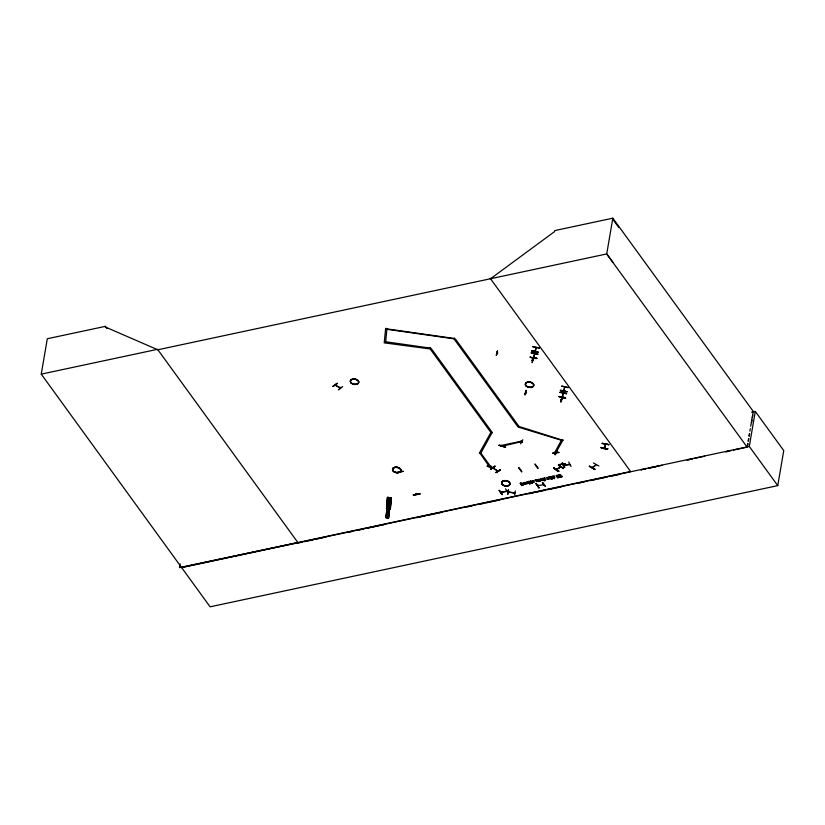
<?xml version="1.0" encoding="UTF-8"?>
<svg xmlns="http://www.w3.org/2000/svg" width="825" height="825" viewBox="0 0 825 825"><rect width="100%" height="100%" fill="white"/><g stroke="black" fill="none" stroke-linecap="round" stroke-linejoin="round"><path stroke-width="1.24" d="M416.367 494.299L416.109 493.536M556.071 475.448L557.607 477.933L558.216 477.809L558.288 475.499M556.462 475.365L557.793 477.551L557.875 475.066M533.363 357.813L533.816 356.978M534.703 353.781L533.651 357.782M535.353 350.79C534.713 354.142 536.745 345.85 535.868 347.995M562.475 397L562.258 396.495M564.537 387.41L565.063 386.688M564.981 387.193L565.032 386.647M501.497 492.494L501.548 491.917M506.973 491.308L500.981 492.556M558.927 464.743L565.3 463.681M565.269 463.97L558.958 464.516M387.42 497.454L386.523 508.984L387.399 497.434L391.308 497.97L390.318 509.499L391.071 497.733L390.132 509.334L389.183 509.324L390.132 497.826L389.204 509.345M386.017 517.677L386.801 509.86L389.204 510.335L388.575 518.018L385.987 517.657L386.77 509.933M386.791 509.922L387.399 510.087L386.76 517.77L386.956 510.025M387.688 497.362L387.007 509.015L386.492 508.963M388.369 497.465L387.173 509.066L388.059 497.527M387.142 509.056L387.657 509.108L388.358 497.351L387.843 497.506M387.647 509.118L388.358 497.351M388.709 510.273C386.585 521.348 390.091 519.812 388.42 510.242L387.791 517.914L388.451 517.729M388.142 517.966L388.616 510.118M388.286 517.987L388.853 510.293M391.091 497.836L390.411 497.64L389.472 509.252M389.854 509.438L390.772 497.908M389.926 509.438L391.019 497.826M555.617 453.038L563.073 439.9M537.591 485.688L538.333 485.193M543.283 484.78L543.087 484.254M543.809 484.657L537.663 485.677L538.312 485.708M492.195 432.424L480.686 453.389L479.438 452.997L490.875 432.465L492.051 432.218L431.681 349.161L384.213 342.849L385.657 328.267M492.113 432.857L490.875 432.465L430.506 349.418L430.66 348.15L428.165 347.799M563.001 440.344L519.007 426.463L517.832 426.711L454.297 339.292L454.451 338.033M507.818 494L508.448 489.792L507.901 493.783M507.849 494.082L508.54 489.576M508.994 491.659L508.839 491.999M514.305 492.855L514.893 493.144L508.169 492.071M515.316 490.947L514.635 494.887M751.565 412.211L755.277 411.427L783.75 450.594L777.758 485.626L210.097 606.818L41.25 374.137L47.303 338.745L105.404 326.339L106.92 328.422M105.404 326.339L105.291 326.999L157.802 349.779L606.726 253.935L612.913 262.319M180.149 563.908L179.51 567.621L297.887 542.541M337.043 383.347L333.135 386.172M335.888 384.77L335.672 385.419L335.662 384.852M335.878 384.708L335.579 385.368M333.083 386.471L337.353 383.254M338.415 389.4L338.662 389.864L342.674 386.523M340.405 388.276L339.91 387.41M339.869 387.977L340.055 387.307L340.55 388.183L340.642 387.668M339.817 387.925L340.209 387.348M386.966 328.453L385.595 342.592M386.884 329.278L455.472 339.044L519.007 426.463L518.585 427.206L561.413 440.261M385.677 341.767L430.66 348.15M386.492 513.872L388.74 514.171M386.368 515.347L388.627 515.646M386.42 514.645L388.678 514.955M386.265 516.646L388.523 516.945M386.306 516.12L388.565 516.429M397.114 472.488L403.177 471.219M413.407 495.237C426.772 492.185 417.78 495.144 413.294 494.722M415.903 493.577L416.171 493.969M490.823 466.28L489.565 466.971L479.511 452.564M497.527 350.903L496.433 355.028M480.686 453.389L480.758 452.44M497.753 352.976L496.97 353.172M494.938 466.146L490.679 469.033M491.174 466.249L490.978 466.981M493.948 467.981C481.831 464.217 487.781 467.198 494 467.734M490.607 469.229L494.897 466.146M499.032 445.366L505.55 447.202L499.156 445.139M496.176 472.725C504.457 466.63 498.867 471.787 495.928 472.282M521.678 441.623L501.445 446.366L500.93 445.118M499.331 490.359L502.373 494.577L499.311 490.39M505.457 488.833L508.509 493.01M506.395 491.422L506.251 490.916M530.186 356.864C529.815 358.669 541.447 359.102 534.641 357.782M531.248 352.729L537.931 354.131M538.436 352.079C536.147 353.451 525.731 349.192 536.209 351.625L531.754 350.728M532.816 346.582L539.498 347.944M525.092 394.546L526.103 390.648M526.237 390.411L525.143 394.536M525.731 392.71L526.463 392.483M531.991 360.473L532.641 360.628L532.022 359.948M532.135 362.598L533.29 358.411L532.187 362.309M533.383 357.421L533.569 356.843M534.6 353.822L533.352 357.72M534.971 351.058L534.93 351.667L536.229 347.645M535.116 350.842L535.054 351.213M520.585 443.84L522.823 439.715M521.606 442.056L521.101 440.818M514.222 492.515L514.274 493.072M518.801 467.486L521.802 471.642M520.606 469.353L520.709 469.497M520.183 483.388C522.38 481.831 525.618 485.564 521.782 485.585L520.235 483.099M520.792 483.553L521.637 483.409A1.186 0.742 9.7 0 1 522.39 483.522C524.968 484.945 520.307 486.43 520.843 483.264M528.629 483.202L528.175 483.584L527.34 482.068M528.588 483.502L527.433 481.563M530.093 483.646L529.64 484.017L528.021 481.439M529.495 482.821C532.135 483.976 529.495 480.604 528.402 481.357M528.588 481.944C531.176 480.841 529.856 485.131 528.639 481.645M532.527 483.12L532.073 483.502L530.454 480.913M532.476 483.419L530.867 480.831M535.126 464.289L538.117 468.445L535.002 464.032M533.61 480.707C526.732 481.872 538.849 483.44 532.28 481.449M533.703 481.387L533.393 482.264L532.434 481.656M533.589 480.717L532.228 481.738M536.477 466.496L536.126 466.032M537.89 480.965C535.033 483.007 537.158 479.655 535.064 480.047M537.56 480.872L536.415 481.171M536.467 480.284L536.518 479.995A1.031 0.639 9.7 0 0 535.941 479.995L535.012 480.336M536.25 483.378L538.756 487.915L539.137 487.554M538.467 479.511L538.282 479.263M539.076 481.522L538.003 481.491L538.158 480.913M538.725 481.047L539.426 481.181L538.56 480.82M540.313 478.809C542.479 479.799 540.262 482.182 539.571 480.511M540.158 479.593C537.601 479.212 541.076 481.264 540.21 479.304M539.519 480.8L540.705 480.614L540.705 479.985M542.561 478.717L541.344 478.892A1.042 0.65 9.7 0 0 541.056 479.273L541.819 480.315L543.366 480.346L541.54 479.48L542.788 479.036L542.613 478.428M544.974 480.47L544.521 480.841L542.912 478.263M544.366 477.943L543.995 479.222L543.314 478.17M543.19 484.399L543.644 484.502M544.933 480.758L544.046 478.933M545.964 479.511L544.479 479.026M544.428 479.325L544.892 477.83M565.568 397.784L560 396.65C571.56 398.547 562.299 398.857 558.907 396.371M559.958 392.236L566.641 393.597M567.146 391.586C563.093 392.535 554.648 388.678 566.033 391.359L560.474 390.235M543.953 479.418L545.459 479.614M568.178 387.657L561.526 386.09L568.219 387.502M545.253 486.358L542.633 482.367M547.862 479.098L547.387 479.48L546.862 477.417M548.738 478.479L547.233 477.335M561.382 400.115L560.732 399.455M547.81 479.397L547.357 477.737M560.897 401.816L562.289 398.021L560.948 402.095M548.687 478.768L548.398 477.087M562.279 396.351L562.072 397.32L563.124 393.226M552.647 453.09L558.989 452.265M550.574 478.521L548.769 477.005M563.011 393.638L563.093 393.04L563.3 393.608M547.305 478.026L549.141 479.108L548.842 477.417M563.826 390.349L563.64 391.174L564.64 387.059M564.022 390.637L563.877 391.225L564.053 390.4M564.785 386.533L564.568 387.41M551.347 478.356L550.894 478.737L549.739 476.798M551.296 478.655L550.151 476.716M556.05 452.688L555.782 453.224L554.678 452.337M555.277 454.771L557.432 450.904L554.967 454.379M555.978 452.822L555.4 452.09M551.781 478.912L551.11 478.727M552.709 478.613L552.255 478.995L551.523 478.057M552.368 478.139L553.059 478.273L551.44 477.232L551.925 476.355M551.729 479.212L551.791 477.995M552.049 476.891L552.214 476.272M553.874 467.6C552.894 468.311 558.659 472.271 558.845 471.023M553.688 475.953L554.348 477.737L553.451 477.706L552.616 476.19M557.153 450.543L554.916 454.668M552.564 476.479L554.225 478.768L553.678 477.654M553.627 477.943L554.957 477.737L554.091 475.87M556.39 469.662L556.792 468.889M561.825 439.508L554.606 452.781M558.401 465.218L563.63 468.487L558.453 464.918M558.236 475.798L559.897 477.448L558.35 474.963M562.413 476.51L561.052 477.19A1.145 0.712 9.7 0 1 560.412 477.067C560.165 475.272 560.959 475.386 558.938 474.983M560.99 467.012L560.35 466.795M561.897 463.805L561.959 464.382L562.124 463.774M562.382 462.846L564.651 467.146M563.372 468.631L558.473 465.135M558.886 475.282C563.104 473.086 559.082 478.706 562.155 476.159M564.3 464.887L564.217 464.743M564.651 467.404C560.474 458.679 562.021 465.506 564.702 467.115M568.734 462.031L571.065 466.537M569.333 464.65L569.157 464.104M490.514 278.747L554.555 231.608L554.73 230.588L612.831 218.182L606.726 253.935L747.151 447.15L733.404 450.089M594.99 469.105L594.722 469.569L589.442 466.094M592.68 467.631L592.577 467.105M598.919 466.001L593.402 462.949M601.178 447.325C600.518 448.357 608.056 449.893 607.85 448.687M602.178 443.489L608.912 444.623L602.24 443.242M604.673 448.253L604.756 447.501M747.357 445.912L747.78 443.448M748.203 440.983L748.626 438.518M749.048 436.054L749.471 433.589M749.884 431.124L750.307 428.66M750.729 426.185L753.256 411.397L612.831 218.182M747.471 446.067L747.904 443.582M748.327 441.107L748.749 438.622M749.172 436.147L749.595 433.661M751.503 422.503L751.926 420.018M752.348 417.532L752.771 415.058M777.758 485.626L749.286 446.449L755.277 411.427M530.145 357.112L536.817 358.504M531.651 351.233L538.333 352.564M531.702 351.007L538.395 352.327M558.855 396.65L565.538 397.97M560.423 390.514L567.095 391.875M601.064 447.841L607.798 448.965L601.116 447.645M569.879 464.558L563.63 465.352M595.557 465.063L592.453 467.466M592.412 467.888L596.155 464.918M563.372 393.329L562.341 397.361M564.692 387.09L563.929 391.143M605.364 444.201L604.343 448.274M604.612 448.274L605.643 444.252M487.544 465.97L493.958 468.022M496.341 355.235L497.444 351.11L496.382 355.317M531.919 360.453L532.641 360.412M524.762 394.721L525.855 390.596M525.092 394.824L526.195 390.699M560.639 399.96L561.278 400.115M335.558 385.378L335.125 385.058L340.323 388.245M492.742 467.992L497.939 471.178M552.595 453.296L558.938 452.554M543.139 484.574L543.706 484.481M558.762 471.292L553.802 467.847L558.731 471.323M505.55 447.181L499.063 445.273M555.266 452.595L555.875 452.801M502.043 494.629L499.053 490.452M535.868 483.728L539.065 487.781M536.157 483.636L539.086 487.853M563.516 465.187L569.642 464.351M333.042 386.389L337.26 383.47M589.37 466.352L594.938 469.394L589.401 466.29M560.907 467.053L556.514 469.631M508.179 491.906L514.779 492.938M490.627 469.332L494.866 466.342M495.938 472.56L500.218 469.693M387.1 510.056L386.42 517.718M508.808 492.174L508.293 492.092M521.72 441.849L522.431 442.076M497.558 353.482L497.042 353.399M526.268 392.989L525.618 392.834M500.888 492.391L506.808 491.112M560.649 466.888L556.225 469.549M525.484 484.192L525.03 484.296A1.073 0.67 9.7 0 1 524.318 484.203L523.349 483.079L524.246 482.491A1.073 0.67 9.7 0 1 524.947 482.584L525.876 483.863A1.062 0.66 9.7 0 1 525.484 484.192M41.25 374.137L157.544 349.315L298.217 542.994L302.002 542.19M500.858 445.552L521.018 441.251M479.511 453.131L480.686 452.873L490.741 466.713M544.314 478.242L544.851 478.129M532.383 481.955L533.651 481.676M551.471 478.345L550.966 476.933L551.873 476.644M181.675 567.352L630.609 471.508L490.184 278.293M181.624 567.641L749.286 446.449M304.518 541.643L313.345 539.767M315.862 539.23L325.947 537.075M347.366 532.496L352.409 531.424M358.71 530.083L363.753 529M366.279 528.464L383.914 524.7M416.687 517.698L425.504 515.821M428.031 515.285L441.891 512.325M467.094 506.942L472.137 505.859M478.438 504.518L483.481 503.436M485.997 502.899L499.868 499.94M528.856 493.752L533.888 492.68M536.415 492.143L545.232 490.256M547.759 489.72L561.619 486.76M579.263 482.996L584.306 481.913M590.607 480.573L595.65 479.49M598.166 478.954L606.994 477.077M609.51 476.53L619.596 474.385M645.934 468.755L640.932 469.827L645.944 468.775M662.176 465.29L648.429 468.229L658.453 466.125M687.163 459.958L692.165 458.886M694.671 458.349L704.663 456.225M725.907 451.688L730.909 450.615M687.225 460.03L692.227 458.968M726 451.811L728.496 451.285M397.052 472.684L403.147 471.415M413.273 495L419.347 493.742M518.605 467.775L521.751 471.941M545.521 486.544L542.407 482.419M388.101 497.558L386.76 508.87M335.27 384.955L340.498 388.142M492.834 467.827L498.001 470.993M540.684 480.325L538.643 479.882L539.993 479.366M538.24 479.552L537.312 479.933L538.003 481.491M538.395 479.81L537.766 479.995L538.508 481.109M560.814 399.826L561.278 399.929M387.606 498.444L390.978 498.898M387.193 503.456L390.576 503.91M387.1 504.622L390.472 505.075M387.018 505.663L390.4 506.117M386.925 506.828L390.308 507.282M386.863 507.612L390.246 508.066M386.77 508.778L390.142 509.231M386.739 510.644L388.988 510.953M385.584 328.711L454.379 338.467M527.288 482.357L526.226 482.491L527.103 483.811M532.785 346.778L539.467 348.15M531.217 352.925L537.89 354.286M534.631 357.823L536.858 358.277M559.928 392.422L566.61 393.793M602.198 443.386L608.881 444.757M527.113 482.12L525.793 482.316L526.701 483.904M522.287 442.19L521.761 442.045M536.518 480.037L537.096 480.666L536.363 481.46M548.79 477.716L550.12 478.902M612.666 219.203L618.853 227.587M529.444 483.12L530.042 483.935M523.803 483.027C525.071 485.843 526.144 481.872 523.803 483.027M502.6 484.914A4.249 2.65 9.7 0 0 509.747 484.729A4.249 2.65 9.7 0 0 504.91 480.758A4.249 2.65 9.7 0 0 502.6 484.914M502.642 484.688A4.249 2.65 9.7 0 0 509.788 484.502A4.249 2.65 9.7 0 0 504.952 480.532A4.249 2.65 9.7 0 0 502.642 484.688A4.228 2.64 9.7 0 0 509.767 484.492A4.228 2.64 9.7 0 0 504.962 480.542A4.228 2.64 9.7 0 0 502.652 484.677M526.381 386.306A4.249 2.65 9.7 0 0 533.517 386.121A4.249 2.65 9.7 0 0 528.691 382.161A4.249 2.65 9.7 0 0 526.381 386.306M526.422 386.079A4.249 2.65 9.7 0 0 533.558 385.894A4.249 2.65 9.7 0 0 528.732 381.934A4.249 2.65 9.7 0 0 526.422 386.079A4.228 2.64 9.7 0 0 533.548 385.894A4.228 2.64 9.7 0 0 528.732 381.944A4.228 2.64 9.7 0 0 526.433 386.079M351.357 383.305A4.249 2.65 9.7 0 0 358.493 383.12A4.249 2.65 9.7 0 0 353.667 379.16A4.249 2.65 9.7 0 0 351.357 383.305M351.388 383.078A4.249 2.65 9.7 0 0 358.535 382.893A4.249 2.65 9.7 0 0 353.708 378.923A4.249 2.65 9.7 0 0 351.388 383.078A4.228 2.64 9.7 0 0 358.514 382.882A4.228 2.64 9.7 0 0 353.708 378.943A4.228 2.64 9.7 0 0 351.409 383.068M393.556 471.539A4.249 2.65 9.7 0 0 400.702 471.353A4.249 2.65 9.7 0 0 395.866 467.393A4.249 2.65 9.7 0 0 393.556 471.539M393.597 471.312A4.249 2.65 9.7 0 0 400.744 471.127A4.249 2.65 9.7 0 0 395.907 467.156A4.249 2.65 9.7 0 0 393.597 471.312A4.228 2.64 9.7 0 0 400.723 471.116A4.228 2.64 9.7 0 0 395.907 467.177A4.228 2.64 9.7 0 0 393.608 471.302M393.566 471.405A4.259 2.661 9.7 0 0 400.744 471.219A4.259 2.661 9.7 0 0 395.887 467.239A4.259 2.661 9.7 0 0 393.566 471.405"/></g></svg>
